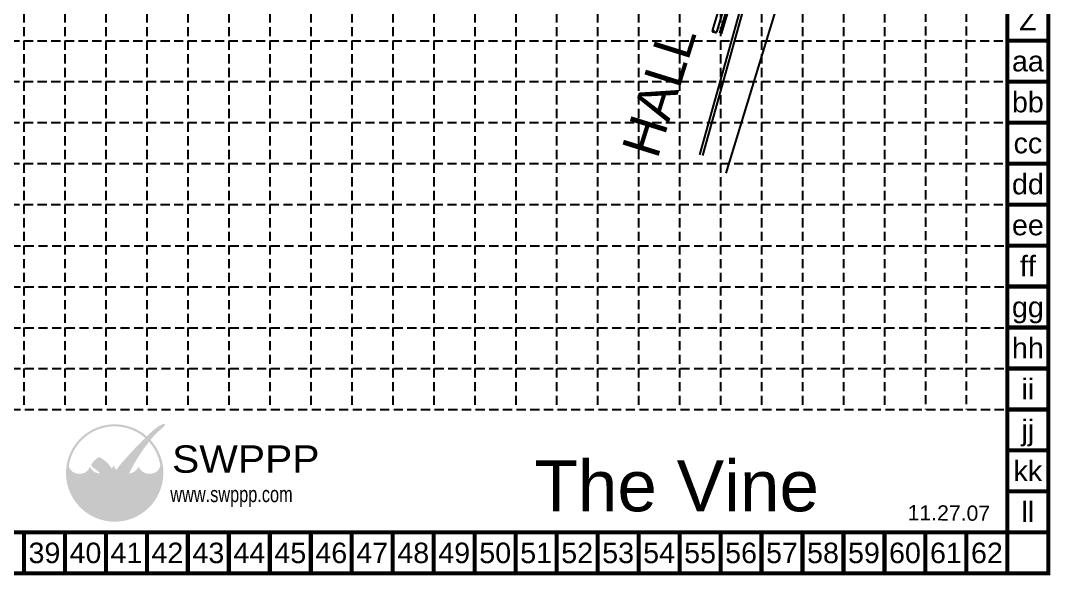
# Model space of a CAD drawing. Header units: inches. Extents: x 3656 to 4521, y 3260 to 3801.
# Drawn here: x 4182 to 4521.3, y 3259.9 to 3442.7 of the extents above; entities that cross this region are included whole.
import ezdxf
from ezdxf.enums import TextEntityAlignment as Align

# ---------------------------------------------------------------- set-up
doc = ezdxf.new("R2010")
doc.units = ezdxf.units.IN
doc.header["$MEASUREMENT"] = 0
doc.linetypes.add('DASHED', pattern=[0.75, 0.5, -0.25])
doc.linetypes.add('HIDDEN', pattern=[0.375, 0.25, -0.125])
for name, color, linetype in [('BASE', 7, 'Continuous'), ('GRID', 254, 'HIDDEN'), ('LOGO', 7, 'Continuous'), ('PAVED_EXST_BC', 161, 'Continuous'), ('PAVED_EXST_FC', 7, 'Continuous'), ('SW_PIPE_EXST', 5, 'Continuous'), ('TEXT', 250, 'Continuous'), ('WALK-WAY', 250, 'Continuous')]:
    doc.layers.add(name, color=color, linetype=linetype)
doc.styles.add('LOGO1', font='ROCKEB.TTF', dxfattribs={"height": 25})
doc.styles.get("Standard").update_dxf_attribs({"font": 'ARIAL.TTF'})

# ---------------------------------------------------------------- blocks, each defined once
blk = doc.blocks.new('yyp-flat-2')
at = {"layer": 'SW_PIPE_EXST'}
for centre, start, end in [((-0.44, -0.15), 18.586, 125.9486), ((-0.27, 0.38), 198.586, 305.9486), ((0.44, 0.15), 198.586, 305.9486)]:
    blk.add_arc(centre, 0.465, start, end, dxfattribs=at)
blk = doc.blocks.new('new logo')
at = {"layer": 'LOGO'}
h = blk.add_hatch(color=170, dxfattribs=at)
h.paths.add_polyline_path([(67.4, 44.1), (66.8, 44.7), (66.3, 45.2), (66, 45.8), (65.5, 46.4), (65.1, 47.2), (64.7, 47.9), (64.4, 48.5), (64.2, 49), (63.9, 49.6), (63.7, 50.1), (63.3, 51), (62.9, 52), (62.6, 52.8), (62.4, 53.3), (62.2, 53.7), (62.1, 54.2), (61.9, 54.7), (61.7, 55.2), (61.5, 55.7), (61.3, 56.3), (61, 56.8), (60.8, 57.4), (60.5, 57.9), (60.2, 58.5), (60, 59.1), (59.7, 59.6), (59.3, 60.2), (59, 60.8), (58.7, 61.3), (58.3, 61.9), (58, 62.4), (57.6, 62.9), (57.3, 63.4), (56.9, 63.9), (56.6, 64.3), (56.3, 64.7), (55.9, 65.1), (55.6, 65.5), (55.2, 65.9), (54.9, 66.2), (54, 66.2), (52.9, 66.3), (52, 66.5), (51.5, 66.6), (50.9, 66.8), (50.3, 67), (49.4, 67.4), (48.3, 67.9), (47.3, 68.6), (46.5, 69.3), (45.7, 70), (45, 70.8), (44.4, 71.5), (44, 72.2), (43.6, 72.7), (43.4, 72.9), (43.2, 73.2), (43.1, 73.4), (43, 73.5), (42.8, 73.7), (42.7, 73.7), (42.7, 73.8), (42.6, 73.8), (42.5, 73.7), (42.5, 73.6), (42.4, 73.5), (42.4, 73.4), (42.3, 73.2), (42.2, 72.8), (42, 72.1), (41.7, 71.5), (41.4, 70.9), (41, 70.3), (40.5, 69.8), (40, 69.2), (39.4, 68.7), (38.8, 68.2), (38.1, 67.7), (37.3, 67.3), (36.5, 66.9), (35.7, 66.6), (34.9, 66.3), (34, 66.1), (33, 66), (31.9, 65.9), (30.8, 65.9), (29.6, 65.9), (28.6, 66), (27.6, 66.1), (26.7, 66.4), (25.8, 66.7), (25, 67.1), (24.1, 67.6), (23.2, 68.2), (22.4, 68.9), (21.8, 69.5), (21.4, 69.9), (21, 70.4), (20.6, 70.9), (20.2, 71.5), (19.9, 72.1), (19.5, 72.9), (19.2, 73.8), (18.9, 74.8, -0.595729), (106.3, 106.8), (107, 107.5), (107.5, 108), (108.1, 108.6, 37.93689), (112.3, 104.5), (112.1, 104.2), (111.6, 103.7), (111.1, 103.1), (110.6, 102.5, -0.146449), (123.6, 75), (123.3, 74.5), (123.1, 74), (122.9, 73.5), (122.8, 73.1), (122.5, 72.4), (122.2, 71.7), (121.9, 71.1), (121.5, 70.5), (121.1, 70), (120.7, 69.5), (120.2, 69), (119.6, 68.6), (119, 68.1), (118.4, 67.7), (117.8, 67.4), (117.1, 67), (116.5, 66.7), (115.8, 66.5), (115, 66.3), (114.3, 66.1), (113.5, 66), (112.7, 65.9), (111.9, 65.8), (111.1, 65.8), (110.3, 65.8), (109.4, 65.9), (108.6, 66), (107.7, 66.2), (106.8, 66.4), (105.9, 66.7), (105.1, 67.1), (104.3, 67.5), (103.5, 68), (102.8, 68.6), (102.1, 69.3), (101.4, 70), (100.8, 70.7), (100.2, 71.4), (99.8, 72), (99.5, 72.5), (99.4, 72.8), (99.3, 73), (99.1, 73.2), (99, 73.4), (98.9, 73.5), (98.8, 73.6), (98.7, 73.6), (98.6, 73.6), (98.5, 73.5), (98.4, 73.4), (98.4, 73.3), (98.3, 73.2), (98.2, 73), (98.1, 72.8), (97.8, 72.4), (97.4, 71.8), (96.9, 71.1), (96.4, 70.5), (95.9, 70.1), (95.4, 69.6), (94.8, 69.1), (94.2, 68.6), (93.5, 68.2), (92.8, 67.7), (91.9, 67.3), (91, 66.9), (90.1, 66.6), (89.4, 66.4), (88.6, 66.2), (87.8, 66.1), (87.6, 65.6), (87.4, 65.1), (87.1, 64.4), (86.9, 63.8), (86.6, 63), (86.3, 62.2), (85.9, 61.3), (85.6, 60.4), (85.3, 59.5), (84.9, 58.6), (84.6, 57.7), (84.2, 56.7), (83.9, 55.8), (83.5, 54.9), (83.2, 54), (82.9, 53.2), (82.6, 52.4), (82.3, 51.6), (82.1, 51), (81.9, 50.3), (81.6, 49.8), (81.3, 48.9), (80.9, 48.1), (80.5, 47.3), (80.1, 46.6), (79.6, 45.9), (79.1, 45.4), (78.6, 44.8), (78.1, 44.3), (77.6, 43.9), (77, 43.5), (76.5, 43.1), (75.9, 42.8), (75.3, 42.6), (74.6, 42.3), (73.7, 42.1), (73, 41.9), (72.2, 41.9), (71.6, 42), (70.9, 42.2), (70.1, 42.5), (69.4, 42.8), (68.7, 43.1), (68, 43.5)])
h.paths.add_polyline_path([(71.8, 72), (70.7, 73.9), (70.1, 75.2), (69.7, 74.3), (68.7, 72.6), (67.9, 71.7), (67.9, 71.5), (68.1, 71.2), (68.3, 71), (68.4, 70.8), (68.5, 70.6), (68.7, 70.4), (68.8, 70.2), (68.9, 70.1), (69, 70), (69.1, 69.8), (69.3, 69.7), (69.4, 69.7), (69.5, 69.6), (69.6, 69.5), (69.7, 69.5), (69.8, 69.4), (69.9, 69.4), (70.1, 69.3), (70.2, 69.3), (70.3, 69.2), (70.4, 69.2), (70.5, 69.2), (70.6, 69.2), (70.8, 69.2), (70.9, 69.2), (71, 69.2), (71.1, 69.2), (71.2, 69.2), (71.3, 69.2), (71.4, 69.2), (71.5, 69.2), (71.6, 69.2), (71.7, 69.3), (71.8, 69.3), (71.9, 69.3), (72, 69.4), (72.1, 69.5), (72.2, 69.5), (72.3, 69.6), (72.5, 69.6), (72.6, 69.7), (72.7, 69.8), (72.8, 69.9), (72.9, 70), (73, 70.1), (73.1, 70.2), (73.2, 70.3), (73.3, 70.4), (72.5, 71.1)], flags=17)
blk.add_hatch(color=240, dxfattribs=at).paths.add_polyline_path([(117.7, 117.3), (118.9, 118.2), (119.8, 118.9), (120.6, 119.5), (121.3, 119.9), (121.9, 120.3), (122.4, 120.6), (122.8, 120.9), (123.1, 121.1), (123.4, 121.3), (123.7, 121.4), (124, 121.6), (124.2, 121.7), (124.4, 121.8), (124.6, 121.9), (124.8, 121.9), (125, 122), (125.2, 122.1), (125.4, 122.2), (125.6, 122.2), (125.8, 122.3), (125.9, 122.4), (126.1, 122.4), (126.3, 122.5), (126.4, 122.5), (126.6, 122.6), (126.7, 122.6), (126.8, 122.7), (126.9, 122.7), (127.1, 122.7), (127.2, 122.8), (127.3, 122.8), (127.4, 122.8), (127.5, 122.8), (127.6, 122.8), (127.7, 122.8), (127.8, 122.8), (127.9, 122.8), (128, 122.8), (128.1, 122.8), (128.1, 122.8), (128.2, 122.8), (128.3, 122.8), (128.4, 122.8), (128.4, 122.7), (128.5, 122.7), (128.5, 122.7), (128.6, 122.7), (128.6, 122.6), (128.7, 122.6), (128.7, 122.6), (128.7, 122.5), (128.7, 122.5), (128.8, 122.4), (128.8, 122.4), (128.8, 122.3), (128.8, 122.3), (128.8, 122.2), (128.8, 122.1), (128.8, 122.1), (128.8, 122), (128.8, 121.9), (128.8, 121.8), (128.8, 121.8), (128.8, 121.7), (128.8, 121.6), (128.7, 121.5), (128.7, 121.4), (128.7, 121.3), (128.6, 121.3), (128.6, 121.2), (128.5, 121.1), (128.4, 121), (128.4, 120.8), (128.3, 120.7), (128.2, 120.6), (128.1, 120.4), (128, 120.3), (127.8, 120.1), (127.7, 120), (127.6, 119.8), (127.4, 119.6), (127.3, 119.4), (127.1, 119.2), (126.8, 119), (126.6, 118.8), (126.3, 118.5), (125.9, 118.2), (125.5, 117.9), (125.1, 117.5), (124.6, 117), (124, 116.6), (123.5, 116.1), (122.9, 115.6), (122.3, 115.1), (121.7, 114.5), (121.1, 114), (120.6, 113.5), (120, 113), (119.5, 112.5), (119, 112), (118.5, 111.5), (118, 111), (117.5, 110.5), (117, 109.9), (116.5, 109.4), (116, 108.8), (115.5, 108.3), (115, 107.7), (114.5, 107.1), (114, 106.6), (113.5, 106), (113, 105.4), (112.5, 104.8), (112.1, 104.2), (111.6, 103.7), (111.1, 103.1), (110.6, 102.4), (110.1, 101.8), (109.6, 101.1), (109, 100.4), (108.5, 99.7), (107.9, 98.9), (107.3, 98.1), (106.7, 97.3), (106, 96.4), (105.4, 95.6), (104.8, 94.7), (104.2, 93.9), (103.6, 93.1), (103.1, 92.3), (102.5, 91.5), (102, 90.6), (101.4, 89.8), (100.9, 89), (100.3, 88.2), (99.8, 87.3), (99.2, 86.5), (98.6, 85.6), (98.1, 84.7), (97.5, 83.8), (96.9, 82.9), (96.4, 82), (95.9, 81.1), (95.4, 80.3), (94.9, 79.5), (94.5, 78.7), (94, 78), (93.6, 77.2), (93.2, 76.5), (92.8, 75.8), (92.4, 75), (92, 74.3), (91.6, 73.5), (91.2, 72.8), (90.8, 72), (90.4, 71.3), (90, 70.6), (89.6, 69.9), (89.3, 69.3), (89, 68.7), (88.8, 68.2), (88.5, 67.7), (88.3, 67.3), (88.1, 66.9), (88, 66.5), (87.8, 66.1), (87.6, 65.6), (87.4, 65.1), (87.1, 64.4), (86.9, 63.8), (86.6, 63), (86.3, 62.2), (85.9, 61.3), (85.6, 60.4), (85.3, 59.5), (84.9, 58.6), (84.6, 57.7), (84.2, 56.7), (83.9, 55.8), (83.5, 54.9), (83.2, 54), (82.9, 53.2), (82.6, 52.4), (82.3, 51.6), (82.1, 51), (81.9, 50.3), (81.6, 49.8), (81.4, 49.2), (81.2, 48.7), (81, 48.3), (80.8, 47.9), (80.6, 47.5), (80.4, 47.1), (80.2, 46.7), (80, 46.4), (79.7, 46.1), (79.5, 45.8), (79.2, 45.5), (79, 45.2), (78.7, 44.9), (78.5, 44.7), (78.2, 44.4), (78, 44.2), (77.7, 44), (77.4, 43.8), (77.2, 43.6), (76.9, 43.4), (76.6, 43.2), (76.3, 43), (76, 42.9), (75.7, 42.7), (75.5, 42.6), (75.2, 42.5), (74.9, 42.4), (74.6, 42.3), (74.3, 42.2), (74, 42.1), (73.8, 42.1), (73.5, 42), (73.2, 42), (73, 41.9), (72.7, 41.9), (72.5, 41.9), (72.2, 41.9), (72, 42), (71.8, 42), (71.5, 42.1), (71.3, 42.1), (71.1, 42.2), (70.8, 42.2), (70.6, 42.3), (70.4, 42.4), (70.1, 42.5), (69.9, 42.6), (69.6, 42.7), (69.4, 42.8), (69.2, 42.9), (68.9, 43), (68.7, 43.1), (68.5, 43.2), (68.2, 43.4), (68, 43.6), (67.8, 43.7), (67.6, 43.9), (67.4, 44.1), (67.2, 44.3), (67, 44.5), (66.8, 44.7), (66.6, 44.9), (66.5, 45.1), (66.3, 45.4), (66.1, 45.6), (65.9, 45.9), (65.7, 46.2), (65.4, 46.6), (65.2, 47), (65, 47.4), (64.7, 47.9), (64.4, 48.5), (64.2, 49), (63.9, 49.6), (63.7, 50.1), (63.4, 50.7), (63.2, 51.3), (63, 51.8), (62.8, 52.3), (62.6, 52.8), (62.4, 53.3), (62.2, 53.7), (62.1, 54.2), (61.9, 54.7), (61.7, 55.2), (61.5, 55.7), (61.3, 56.3), (61, 56.8), (60.8, 57.4), (60.5, 57.9), (60.2, 58.5), (60, 59.1), (59.7, 59.6), (59.3, 60.2), (59, 60.8), (58.7, 61.3), (58.3, 61.9), (58, 62.4), (57.6, 62.9), (57.3, 63.4), (56.9, 63.9), (56.6, 64.3), (56.3, 64.7), (55.9, 65.1), (55.6, 65.5), (55.2, 65.9), (54.9, 66.3), (54.5, 66.6), (54.1, 67), (53.7, 67.4), (53.3, 67.8), (52.8, 68.1), (52.4, 68.5), (51.9, 68.9), (51.4, 69.3), (50.9, 69.7), (50.5, 70), (50, 70.4), (49.5, 70.8), (49.1, 71.1), (48.7, 71.5), (48.2, 71.8), (47.8, 72.1), (47.5, 72.4), (47.1, 72.7), (46.8, 72.9), (46.6, 73.1), (46.3, 73.3), (46.1, 73.5), (45.9, 73.6), (45.7, 73.8), (45.6, 73.9), (45.5, 74), (45.3, 74.2), (45.2, 74.3), (45.1, 74.4), (45, 74.6), (45, 74.7), (44.9, 74.8), (44.8, 75), (44.8, 75.1), (44.8, 75.2), (44.7, 75.4), (44.7, 75.5), (44.7, 75.7), (44.7, 75.8), (44.7, 76), (44.7, 76.1), (44.7, 76.3), (44.8, 76.4), (44.8, 76.6), (44.9, 76.7), (44.9, 76.9), (45, 77.1), (45.1, 77.2), (45.2, 77.4), (45.3, 77.6), (45.4, 77.8), (45.6, 78), (45.7, 78.2), (45.9, 78.5), (46.1, 78.7), (46.3, 79), (46.6, 79.3), (46.8, 79.5), (47.1, 79.8), (47.3, 80.1), (47.6, 80.4), (47.9, 80.7), (48.2, 81), (48.5, 81.3), (48.8, 81.6), (49.2, 81.9), (49.5, 82.2), (49.8, 82.5), (50.1, 82.7), (50.4, 83), (50.7, 83.2), (51, 83.4), (51.2, 83.6), (51.5, 83.8), (51.7, 83.9), (51.9, 84.1), (52.1, 84.2), (52.2, 84.3), (52.4, 84.4), (52.5, 84.5), (52.7, 84.5), (52.8, 84.6), (53, 84.6), (53.1, 84.6), (53.2, 84.7), (53.3, 84.7), (53.5, 84.7), (53.6, 84.7), (53.7, 84.7), (53.8, 84.7), (54, 84.7), (54.1, 84.6), (54.2, 84.6), (54.3, 84.5), (54.5, 84.5), (54.6, 84.4), (54.7, 84.4), (54.9, 84.3), (55, 84.2), (55.2, 84.1), (55.3, 84.1), (55.5, 84), (55.7, 83.9), (55.9, 83.7), (56.1, 83.6), (56.4, 83.4), (56.7, 83.2), (57, 83), (57.3, 82.8), (57.7, 82.5), (58, 82.3), (58.4, 82), (58.8, 81.7), (59.2, 81.4), (59.6, 81.1), (60, 80.8), (60.4, 80.5), (60.8, 80.2), (61.2, 79.9), (61.5, 79.6), (61.9, 79.3), (62.3, 78.9), (62.6, 78.6), (63, 78.3), (63.3, 77.9), (63.7, 77.5), (64, 77.2), (64.3, 76.8), (64.6, 76.4), (64.9, 76), (65.2, 75.6), (65.5, 75.2), (65.8, 74.8), (66.1, 74.4), (66.4, 74), (66.7, 73.6), (66.9, 73.2), (67.2, 72.8), (67.4, 72.5), (67.6, 72.1), (67.8, 71.8), (67.9, 71.5), (68.1, 71.2), (68.3, 71), (68.4, 70.8), (68.5, 70.6), (68.7, 70.4), (68.8, 70.2), (68.9, 70.1), (69, 70), (69.1, 69.8), (69.3, 69.7), (69.4, 69.7), (69.5, 69.6), (69.6, 69.5), (69.7, 69.5), (69.8, 69.4), (69.9, 69.4), (70.1, 69.3), (70.2, 69.3), (70.3, 69.2), (70.4, 69.2), (70.5, 69.2), (70.6, 69.2), (70.8, 69.2), (70.9, 69.2), (71, 69.2), (71.1, 69.2), (71.2, 69.2), (71.3, 69.2), (71.4, 69.2), (71.5, 69.2), (71.6, 69.2), (71.7, 69.3), (71.8, 69.3), (71.9, 69.3), (72, 69.4), (72.1, 69.5), (72.2, 69.5), (72.3, 69.6), (72.5, 69.6), (72.6, 69.7), (72.7, 69.8), (72.8, 69.9), (72.9, 70), (73, 70.1), (73.1, 70.2), (73.2, 70.3), (73.3, 70.5), (73.5, 70.6), (73.6, 70.8), (73.7, 70.9), (73.9, 71.1), (74, 71.3), (74.2, 71.5), (74.3, 71.8), (74.5, 72), (74.7, 72.3), (74.9, 72.6), (75.1, 72.8), (75.3, 73.1), (75.6, 73.5), (75.8, 73.8), (76.1, 74.1), (76.4, 74.5), (76.7, 74.9), (77, 75.3), (77.3, 75.7), (77.7, 76.1), (78, 76.5), (78.4, 77), (78.8, 77.4), (79.2, 77.9), (79.6, 78.4), (80, 78.9), (80.5, 79.5), (81, 80), (81.5, 80.6), (82, 81.1), (82.5, 81.7), (83, 82.3), (83.6, 82.9), (84.1, 83.5), (84.7, 84.1), (85.2, 84.7), (85.7, 85.3), (86.2, 85.8), (86.7, 86.4), (87.2, 86.9), (87.7, 87.4), (88.1, 87.9), (88.6, 88.5), (89.1, 89), (89.5, 89.5), (90, 90.1), (90.5, 90.6), (91, 91.2), (91.5, 91.7), (92.1, 92.3), (92.6, 92.9), (93.2, 93.5), (93.8, 94.1), (94.4, 94.8), (95, 95.4), (95.6, 96), (96.3, 96.7), (96.9, 97.3), (97.6, 98), (98.2, 98.6), (98.8, 99.2), (99.4, 99.8), (100, 100.3), (100.5, 100.9), (101.1, 101.4), (101.6, 102), (102.1, 102.5), (102.7, 103.1), (103.2, 103.6), (103.7, 104.1), (104.2, 104.7), (104.8, 105.2), (105.3, 105.8), (105.9, 106.3), (106.4, 106.9), (107, 107.5), (107.5, 108), (108.1, 108.6), (108.7, 109.2), (109.3, 109.8), (109.9, 110.3), (110.4, 110.9), (111, 111.5), (111.6, 112), (112.2, 112.6), (112.8, 113.1), (113.4, 113.6), (114, 114.2), (114.6, 114.7), (115.3, 115.3), (116, 115.9), (116.8, 116.6)])
at = {"layer": 'LOGO', "style": 'LOGO1'}
for s, height, width, p in [('SWPPP', 31.32, 1.115, (137, 67)), ('www.swppp.com', 18.112, 0.77, (135, 33.4))]:
    blk.add_text(s, height=height, dxfattribs=dict(at, width=width)).set_placement(p)

msp = doc.modelspace()

# ---------------------------------------------------------------- linework, layer by layer
at = {"layer": 'BASE', "color": 9}
msp.add_line((4507.09, 3787.11), (4507.09, 3274.11), dxfattribs=at)
at = {"layer": 'BASE', "const_width": 1.35}
for points in [[(3656.59, 3260.61), (4520.59, 3260.61), (4520.59, 3800.61), (3656.59, 3800.61)], [(3670.09, 3274.11), (4507.09, 3274.11), (4507.09, 3787.11), (3670.09, 3787.11)]]:
    msp.add_lwpolyline(points, close=True, dxfattribs=at)
for points in [[(4520.59, 3436.11), (4507.09, 3436.11)], [(4520.59, 3422.61), (4507.09, 3422.61)], [(4520.59, 3409.11), (4507.09, 3409.11)], [(4520.59, 3395.61), (4507.09, 3395.61)], [(4520.59, 3382.11), (4507.09, 3382.11)], [(4520.59, 3368.61), (4507.09, 3368.61)], [(4520.59, 3355.11), (4507.09, 3355.11)], [(4520.59, 3341.61), (4507.09, 3341.61)], [(4520.59, 3328.11), (4507.09, 3328.11)], [(4520.59, 3314.61), (4507.09, 3314.61)], [(4520.59, 3301.11), (4507.09, 3301.11)], [(4520.59, 3287.61), (4507.09, 3287.61)], [(4183.09, 3260.61), (4183.09, 3274.11)], [(4196.59, 3260.61), (4196.59, 3274.11)], [(4210.09, 3260.61), (4210.09, 3274.11)], [(4223.59, 3260.61), (4223.59, 3274.11)], [(4237.09, 3260.61), (4237.09, 3274.11)], [(4250.59, 3260.61), (4250.59, 3274.11)], [(4264.09, 3260.61), (4264.09, 3274.11)], [(4277.59, 3260.61), (4277.59, 3274.11)], [(4291.09, 3260.61), (4291.09, 3274.11)], [(4304.59, 3260.61), (4304.59, 3274.11)], [(4318.09, 3260.61), (4318.09, 3274.11)], [(4331.59, 3260.61), (4331.59, 3274.11)], [(4345.09, 3260.61), (4345.09, 3274.11)], [(4358.59, 3260.61), (4358.59, 3274.11)], [(4372.09, 3260.61), (4372.09, 3274.11)], [(4385.59, 3260.61), (4385.59, 3274.11)], [(4399.09, 3260.61), (4399.09, 3274.11)], [(4412.59, 3260.61), (4412.59, 3274.11)], [(4426.09, 3260.61), (4426.09, 3274.11)], [(4439.59, 3260.61), (4439.59, 3274.11)], [(4453.09, 3260.61), (4453.09, 3274.11)], [(4466.59, 3260.61), (4466.59, 3274.11)], [(4480.09, 3260.61), (4480.09, 3274.11)], [(4493.59, 3260.61), (4493.59, 3274.11)], [(4520.59, 3274.11), (4507.09, 3274.11)], [(4507.09, 3260.61), (4507.09, 3274.11)]]:
    msp.add_lwpolyline(points, dxfattribs=at)
at = {"layer": 'GRID', "color": 253, "linetype": 'HIDDEN', "ltscale": 12}
for p, q in [((4183.09, 3787.11), (4183.09, 3314.55)), ((4196.59, 3787.11), (4196.59, 3314.55)), ((4210.09, 3787.11), (4210.09, 3314.55)), ((4223.59, 3787.11), (4223.59, 3314.55)), ((4237.09, 3787.11), (4237.09, 3314.55)), ((4250.59, 3787.11), (4250.59, 3314.55)), ((4264.09, 3787.11), (4264.09, 3314.55)), ((4277.59, 3787.11), (4277.59, 3314.55)), ((4291.09, 3787.11), (4291.09, 3314.55)), ((4304.59, 3787.11), (4304.59, 3314.55)), ((4318.09, 3787.11), (4318.09, 3314.55)), ((4331.59, 3787.11), (4331.59, 3314.55)), ((4345.09, 3787.11), (4345.09, 3314.55)), ((4358.59, 3787.11), (4358.59, 3314.55)), ((4372.09, 3787.11), (4372.09, 3314.55)), ((4385.59, 3787.11), (4385.59, 3314.55)), ((4399.09, 3787.11), (4399.09, 3314.55)), ((4412.59, 3787.11), (4412.59, 3314.55)), ((4426.09, 3787.11), (4426.09, 3314.55)), ((4439.59, 3787.11), (4439.59, 3314.55)), ((4453.09, 3787.11), (4453.09, 3314.55)), ((4466.59, 3787.11), (4466.59, 3314.55)), ((4480.06, 3787.33), (4480.06, 3314.55)), ((4493.56, 3787.33), (4493.56, 3314.55)), ((3670.09, 3436.11), (4507.09, 3436.11)), ((3670.09, 3422.61), (4507.09, 3422.61)), ((3670.09, 3409.11), (4507.09, 3409.11)), ((3670.09, 3395.61), (4507.09, 3395.61)), ((3670.09, 3382.11), (4507.09, 3382.11)), ((3670.39, 3368.55), (4507.39, 3368.55)), ((3670.39, 3355.05), (4507.39, 3355.05)), ((3670.39, 3341.55), (4507.39, 3341.55)), ((3670.39, 3328.05), (4507.39, 3328.05)), ((3670.39, 3314.55), (4507.39, 3314.55))]:
    msp.add_line(p, q, dxfattribs=at)
at = {"layer": 'PAVED_EXST_BC', "color": 250, "linetype": 'Continuous'}
msp.add_line((4440.5, 3530.27), (4412.79, 3438.38), dxfattribs=at)
at = {"layer": 'PAVED_EXST_FC', "color": 250, "linetype": 'Continuous'}
msp.add_line((4439.93, 3530.44), (4412.21, 3438.56), dxfattribs=at)
at = {"layer": 'SW_PIPE_EXST', "color": 5}
for points in [[(4433.99, 3566.2), (4434.69, 3564.42, -0.156435), (4437.09, 3524.65), (4411.28, 3438.86)], [(4432.6, 3565.66), (4433.29, 3563.88, -0.156308), (4435.65, 3525.05), (4409.85, 3439.32)]]:
    msp.add_lwpolyline(points, format="xyb", dxfattribs=at)
at = {"layer": 'WALK-WAY'}
for p, q in [((4490.71, 3642.9), (4414.31, 3392.42)), ((4405.8, 3398.54), (4440.76, 3524.2)), ((4406.75, 3398.28), (4441.71, 3523.94))]:
    msp.add_line(p, q, dxfattribs=at)

# ---------------------------------------------------------------- block references
at = {"color": 5, "rotation": 359.9705776517246}
msp.add_blockref('yyp-flat-2', (4410.57, 3439.09), dxfattribs=at)
at = {"layer": 'GRID', "color": 253, "linetype": 'DASHED', "xscale": 0.2879999999997835, "yscale": 0.2879999999997835, "zscale": 0.288}
msp.add_blockref('new logo', (4192.43, 3274.46), dxfattribs=at)

# ---------------------------------------------------------------- texts
at = {"insert": (4351.27, 3297.83), "char_height": 16.771, "width": 102.8892, "attachment_point": 1}
msp.add_mtext('The Vine', dxfattribs=at)
at = {"layer": 'BASE'}
for s, p in [('Z', (4513.84, 3442.86)), ('aa', (4513.84, 3429.36)), ('bb', (4513.84, 3415.86)), ('cc', (4513.84, 3402.36)), ('dd', (4513.84, 3388.86)), ('ee', (4513.84, 3375.36)), ('ff', (4513.84, 3361.86)), ('gg', (4513.84, 3348.36)), ('hh', (4513.84, 3334.86)), ('ii', (4513.84, 3321.36)), ('jj', (4513.84, 3307.86)), ('kk', (4513.84, 3294.36)), ('ll', (4513.84, 3280.86)), ('39', (4189.84, 3267.36)), ('40', (4203.34, 3267.36)), ('41', (4216.84, 3267.36)), ('42', (4230.34, 3267.36)), ('43', (4243.84, 3267.36)), ('44', (4257.34, 3267.36)), ('45', (4270.84, 3267.36)), ('46', (4284.34, 3267.36)), ('47', (4297.84, 3267.36)), ('48', (4311.34, 3267.36)), ('49', (4324.84, 3267.36)), ('50', (4338.34, 3267.36)), ('51', (4351.84, 3267.36)), ('52', (4365.34, 3267.36)), ('53', (4378.84, 3267.36)), ('54', (4392.34, 3267.36)), ('55', (4405.84, 3267.36)), ('56', (4419.34, 3267.36)), ('57', (4432.84, 3267.36)), ('58', (4446.34, 3267.36)), ('59', (4459.84, 3267.36)), ('60', (4473.34, 3267.36)), ('61', (4486.84, 3267.36)), ('62', (4500.34, 3267.36))]:
    msp.add_text(s, height=6.75, dxfattribs=at).set_placement(p, align=Align.MIDDLE_CENTER)
at = {"layer": 'BASE', "color": 7}
msp.add_text('11.27.07', height=5, rotation=359.5706, dxfattribs=at).set_placement((4474.2, 3278.11))
at = {"layer": 'TEXT'}
msp.add_text('HALL      STREET', height=12.474, rotation=72.632, dxfattribs=at).set_placement((4391.77, 3396.81))

doc.saveas('drawing.dxf')
